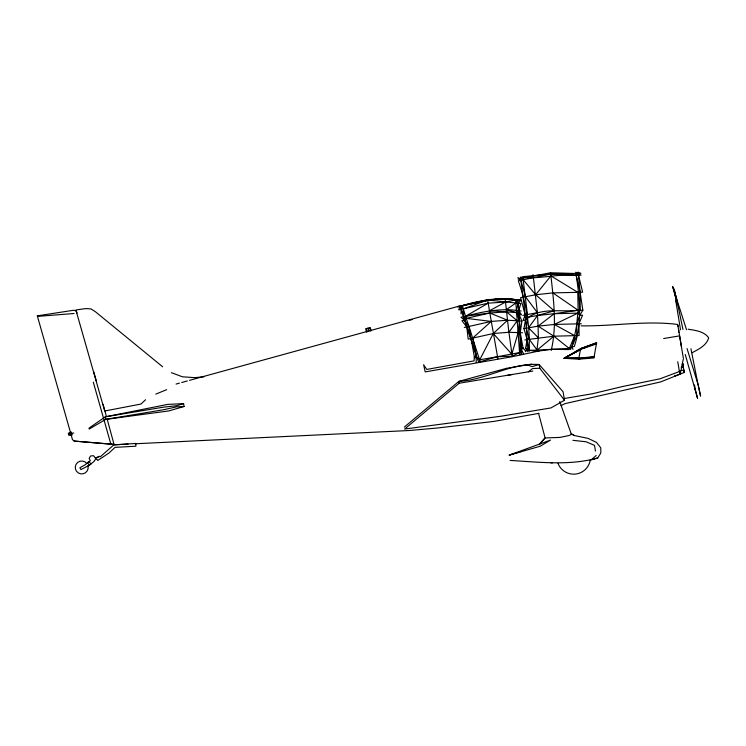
<?xml version="1.0" encoding="UTF-8"?>
<svg xmlns="http://www.w3.org/2000/svg" width="746" height="746" viewBox="0 0 746 746"><rect width="100%" height="100%" fill="white"/><g stroke="black" fill="none" stroke-linecap="round" stroke-linejoin="round"><path stroke-width="1.12" d="M461.028 313.889C460.916 311.548 462.166 304.051 457.624 306.513L459.359 306.354M460.217 306.345L462.567 305.729C481.357 299.416 501.079 297.738 520.643 300.116L515.626 299.612L516.437 310.457L519.123 314.495L521.883 321.106L520.251 332.679L519.943 354.704L521.221 349.165L518.004 299.845L505.145 298.577L487.632 299.65L457.718 306.83L460.217 306.345C479.827 301.086 500.389 296.563 520.661 300.433L518.228 303.258L516.437 310.457L519.57 352.56L512.241 356.243L497.433 356.709L479.575 359.786L476.815 357.222L461.121 309.404L462.464 305.478L460.217 306.345L459.023 309.003M527.329 351.655C527.273 327.13 523.776 302.755 520.661 278.463L520.456 277.139C538.752 279.666 557.616 273.512 576.21 275.311L581.078 275.143L575.753 272.197L576.21 275.311C579.866 299.165 582.094 323.242 574.252 346.62L571.94 346.685L569.394 348.391L537.101 350.088L529.287 350.331L527.422 348.83L525.454 348.848L527.133 339.589L523.944 328.632L525.501 319.922L527.441 314.476L522.787 276.682L550.725 274.08L580.91 273.362L578.103 272.141L580.108 292.273L582.868 310.317C574.513 321.834 576.499 337.043 570.541 349.473L553.886 336.204L538.09 326.151L523.944 328.632M551.173 350.545C557.057 326.049 553.625 300.554 550.93 275.871L550.483 272.756L518.069 278.985L520.904 280.244L550.725 274.08L576.21 275.311L580.108 292.273L580.229 310.429L577.833 313.143L554.315 324.454L538.09 326.151L538.351 337.779L536.831 351.282L529.287 350.331L527.133 339.589L524.83 339.952M476.162 362.416C476.89 342.796 467.015 324.37 462.464 305.478L490.952 299.668M596.399 343.897L593.9 357.977L578.672 359.162L564.218 358.294L580.621 348.624L596.613 342.759L596.399 343.897L580.463 349.417L564.218 358.294L578.793 358.509L594.058 357.045L594.208 356.262M596.334 344.27L596.613 342.759L580.621 348.643L578.887 357.968L564.218 358.294L580.537 349.063L596.502 343.393M680.585 372.627L680.762 371.76M682.217 364.216L681.713 366.818M578.793 358.509L578.672 359.162L580.854 358.528M681.173 369.606L681.546 367.675M680.613 370.911L679.848 374.24L660.574 381.933L565.142 403.614L561.011 405.572M682.142 364.253L683.411 358.705M68.231 433.631L70.124 432.447L70.926 435.291L68.679 435.216M521.883 321.106L507.532 320.23L493.293 333.518L478.587 361.978L476.815 357.222L474.521 357.707L468.889 326.506L464.581 320.248L460.953 317.246L465.663 316.22C483.66 311.278 502.524 307.79 521.137 311.026M510.096 460.45C538.976 462.026 569.506 465.952 597.732 457.96L600.81 453.036L600.791 447.861L596.436 442.369L588.081 438.387L574.336 435.543L571.194 433.79L559.752 401.581M525.389 351.72L527.422 348.83L529.091 351.58C530.369 327.485 526.228 303.51 518.311 280.748L520.904 280.244L525.464 296.74L537.381 312.63L538.09 326.151L554.222 313.693L578.103 310.271L582.868 310.317M512.241 356.243L508.893 332.278L517.239 320.817L506.59 311.856L489.432 310.765L487.679 299.92M517.864 277.643L523.235 279.787L535.656 294.773L552.898 292.889L577.796 292.329L578.103 310.271C561.029 312.434 538.948 306.541 525.501 319.922L523.123 320.444L525.184 314.887L520.587 297.682L535.656 294.773L550.93 275.871L577.796 292.329L582.617 292.171L578.551 275.246L576.043 273.521L550.483 272.756M145.573 399.744L140.957 404.052L104.692 410.999L75.868 309.963L85.79 308.583L91.012 308.919L95.404 311.725L162.665 366.79M596.194 455.48L591.186 459.928L597.732 457.96M70.572 432.671L71.728 432.344C68.697 430.246 70.823 437.883 72.362 434.592M512.297 374.483L459.182 383.23L404.668 429.034L501.405 416.175L550.968 407.931L564.498 400.248L563.09 391.79L539.172 364.533C511.224 362.36 486.513 379.975 458.883 381.383L404.332 427.066M553.886 336.204L537.101 350.088L529.212 339.253L526.359 328.203L527.674 317.283L537.53 315.474L554.222 313.693L577.833 313.143L579.912 315.353L582.551 315.25L578.887 323.857L579.129 335.532L553.886 336.204L527.133 339.589M528.28 371.816L532.513 368.552L539.787 368.254L564.498 400.248M89.343 465.252L94.481 461.028L94.416 460.301L96.766 459.07L97.782 460.45L108.944 453.055L115.033 447.376L135.875 446.201L135.856 443.441L113.812 444.886L100.225 456.841L99.246 456.254L95.367 458.016L93.576 455.703L90.527 455.974L89.138 458.454L90.313 460.627L85.137 464.814L79.897 467.742L80.913 469.607L89.343 465.252L87.478 462.697L89.119 461.504L90.975 464.049L87.506 466.297M515.654 299.939L505.508 302.055L488.173 303.156L465.663 316.22L489.805 313.003L506.59 311.856L516.605 312.621L519.123 314.495L521.547 314.831L518.731 310.634L520.839 303.501L487.688 299.985L463.434 308.872L463.592 316.817L466.343 318.383L491.232 321.423L507.532 320.23L508.893 332.278L522.573 332.772M594.152 356.588L578.849 358.201L564.218 358.294L580.491 349.315M493.134 299.5L505.145 298.577L505.508 302.055L489.432 310.765L497.908 358.742M692.083 352.755C698.629 349.184 706.443 345.64 708.7 337.863C704.028 331.243 695.486 330.422 688.129 329.21M564.218 358.294L580.416 349.669M69.229 433.212L68.669 433.473L70.264 432.922M155.783 394.112L166.712 389.664M679.392 371.527L660.051 378.791L622.397 386.559L592.11 393.813L564.293 398.504M509.22 455.116L550.539 440.075L540.085 446.276L509.22 455.116L521.323 451.461M68.446 434.377L73.807 432.969M183.591 403.642L176.364 405.749L163.533 407.157L105.289 416.837L89.026 428.139L89.175 429.053L105.708 419.383L163.952 409.675L176.56 406.85L184.066 406.505L183.591 403.642L167.617 404.407L105.289 416.837L105.708 419.383L168.699 410.953L184.066 406.505M539.088 350.974L512.278 356.7L425.211 371.9L423.607 364.738L426.787 369.438L474.046 360.877L474.363 356.728L476.657 356.252L460.347 306.326M176.065 384.069L179.432 383.136M181.679 382.512L187.293 380.964M189.531 380.339L457.736 306.513M409.144 320.388L412.51 319.465M371.135 330.823L370.24 327.55L367.955 328.165L365.671 328.781L366.566 332.054M95.367 458.016L98.285 457.307M488.173 303.156L458.622 309.888M522.834 315.437L537.381 312.63L533.073 274.677M461.121 306.149L462.679 305.785M463.77 305.543L490.019 299.976M508.893 332.278L493.293 333.518L468.19 339.122L466.8 326.981L461.96 320.696L464.581 320.248L466.343 318.383L489.805 313.003L507.532 320.23L505.508 302.055M679.587 370.902L683.784 370.007M464.338 327.475L491.232 321.423L472.563 338.19L480.228 361.707L497.433 356.709L519.57 352.56L521.221 349.165L523.179 348.662L520.251 332.679M580.621 348.643L584.911 347.813M531.618 364.141L506.599 368.3L458.883 381.383L459.182 383.23M507.765 375.238L532.784 371.07M538.929 413.331L493.871 421.415L437.799 427.971L409.284 430.507L135.054 443.777M70.376 432.102L37.3 315.847L73.322 310.299L76.111 310.616L76.997 313.171M663.632 338.544L679.615 335.868L681.452 346.918M536.831 351.282L551.499 349.333L568.89 349.576L574.737 335.672L554.315 324.454L581.358 323.764M203.854 376.833L194.566 377.644L182.416 376.795L171.366 372.674M74.106 313.497L38.494 316.323L37.3 315.847M497.675 299.538L502.058 299.295M128.079 444.112L114.138 444.793L107.144 419.056M681.145 367.209L683.308 367.135L682.711 363.535M581.097 325.843C613.296 326.375 645.663 320.314 677.722 324.463L679.056 332.474M74.218 441.082L114.147 444.402L74.218 441.082L72.446 439.571L71.318 435.478M550.949 462.856L552.357 462.94M507.429 299.323L509.518 299.547M572.919 440.317L586.179 441.8L594.515 445.399L595.448 451.032M512.493 299.482L505.182 298.894M519.775 300.19L518.004 299.845L515.878 303.035L506.348 309.637L516.605 312.621L519.449 320.957L518.153 332.604L511.803 354.21L493.293 333.518M527.124 364.878L532.187 366.603L539.172 364.533L539.787 368.254M574.336 435.543L571.203 433.79L570.765 434.797L569.039 435.524L559.929 437.417L545.112 437.939L539.069 444.588L545.112 437.939L538.584 413.377M552.898 292.889L578.103 310.271L576.789 323.913L576.667 335.625L571.94 346.685L572.956 349.361M535.656 294.773L554.203 310.83L537.53 315.474L528.522 327.82L538.351 337.779M525.203 350.536L523.049 347.934L521.1 348.429L518.349 303.165M523.627 353.958L521.221 349.165L521.687 354.35M686.525 329.723L672.64 286.464L675.261 296.321M76.111 310.616L76.698 312.322M687.057 348.587L698.06 384.572L700.597 396.126L698.275 385.309M685.248 354.527L697.603 398.523L695.076 388.666M93.698 371.713L96.532 381.654M93.315 382.194L110.921 444.374M366.333 328.604L367.246 331.877M369.568 327.736L370.473 331M367.955 328.165L368.85 331.438M103.079 404.257L104.086 407.931M104.3 408.705L106.249 415.886M676.408 299.789L674.179 288.982L676.902 304.9M675.913 295.603L682.954 329.471M690.945 348.755L698.06 384.572M694.498 384.936L695.3 389.412M679.643 373.075L679.848 374.24L677.76 361.726M682.665 363.227L682.916 364.766M674.878 375.266L674.999 375.993L684.203 372.524L682.739 363.675M683.951 370.976L684.157 372.207L683.765 369.867M677.853 325.275L678.058 326.468M683.103 365.876L683.55 368.552M679 332.129L683.271 357.828M678.58 329.601L678.804 331.01M675.745 300.507L680.511 329.797M88.112 466.399A6.462 6.462 0 0 1 80.549 473.813A6.462 6.462 0 0 1 76.167 464.161A6.462 6.462 0 0 1 86.722 463.35M590.254 460.133A16.794 16.794 0 0 1 557.971 463.303"/></g></svg>
